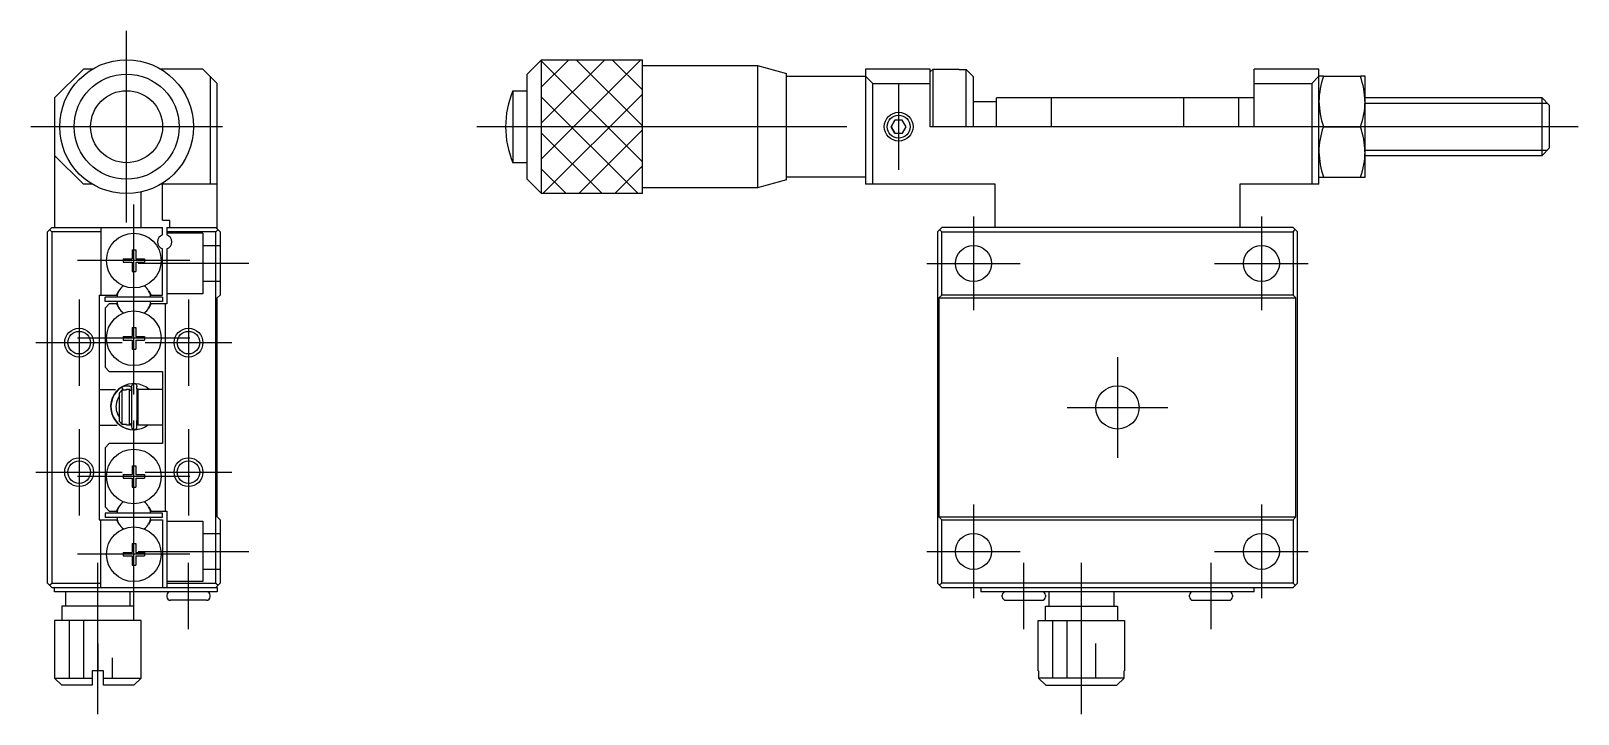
# Model space of a CAD drawing. Extents: x -67 to 170, y -46 to 52.
# Drawn here: x 62.3 to 169.8, y -21.3 to 26.2 of the extents above; entities that cross this region are included whole.
import ezdxf

# ---------------------------------------------------------------- set-up
doc = ezdxf.new("R2010")
doc.units = 0
doc.linetypes.add('CENTER', pattern=[50.8, 31.75, -6.35, 6.35, -6.35])
doc.linetypes.add('DASHED', pattern=[19.05, 12.7, -6.35])
doc.layers.get('0').update_dxf_attribs({"linetype": 'CONTINUOUS'})
doc.layers.add('CENTER', color=1, linetype='CENTER')

msp = doc.modelspace()

# ---------------------------------------------------------------- linework, layer by layer
at = {"color": 7, "linetype": 'CONTINUOUS'}
for p, q in [((96.82, 23.15), (97.82, 24.15)), ((97.82, 17.27), (104.7, 24.15)), ((97.82, 14.85), (97.82, 24.15)), ((97.82, 24.15), (104.82, 24.15)), ((97.82, 19.77), (102.2, 24.15)), ((97.82, 22.27), (99.7, 24.15)), ((97.82, 24.06), (104.82, 17.06)), ((100.22, 24.15), (104.82, 19.56)), ((102.72, 24.15), (104.82, 22.06)), ((104.82, 14.85), (104.82, 24.15)), ((104.82, 23.75), (112.82, 23.75)), ((112.82, 23.75), (114.82, 23.2)), ((112.82, 23.75), (112.82, 15.25)), ((63.99, 21.5), (65.99, 23.5)), ((66.62, 23.5), (65.99, 23.5)), ((74.29, 23.5), (71.37, 23.5)), ((74.29, 23.5), (75.29, 22.5)), ((74.79, 23), (74.79, 15.5)), ((96.82, 15.85), (96.82, 23.15)), ((114.82, 15.8), (114.82, 23.2)), ((114.82, 23), (120.32, 23)), ((124.82, 23.5), (120.32, 23.5)), ((120.32, 23.5), (120.32, 15.5)), ((120.82, 22.5), (120.32, 23)), ((124.82, 19.5), (124.82, 23.5)), ((124.82, 23.3), (125.02, 23.5)), ((125.02, 19.5), (125.02, 23.5)), ((125.02, 23.5), (126.82, 23.5)), ((126.82, 23.5), (126.82, 23.47)), ((126.82, 23.47), (127.32, 23.47)), ((127.32, 19.5), (127.32, 23.47)), ((127.32, 23.47), (127.82, 22.96)), ((127.82, 19.5), (127.82, 22.96)), ((147.32, 19.5), (147.32, 23.5)), ((151.82, 23.5), (147.32, 23.5)), ((151.82, 23), (151.32, 22.5)), ((151.82, 15.5), (151.82, 23.5)), ((152.13, 23), (151.82, 23)), ((152.13, 23), (154.7, 23)), ((155.02, 23), (154.7, 23)), ((155.02, 16), (155.02, 23)), ((63.99, 21.5), (63.99, 12.5)), ((75.29, 12.4), (75.29, 22.5)), ((95.82, 22), (95.82, 17)), ((95.82, 22), (96.82, 22)), ((97.82, 21.56), (104.52, 14.85)), ((97.9, 14.85), (104.82, 21.77)), ((120.82, 22.5), (124.82, 22.5)), ((120.82, 15.5), (120.82, 22.5)), ((147.32, 21.5), (129.42, 21.5)), ((129.42, 19.5), (129.42, 21.5)), ((133.22, 21.5), (133.22, 19.5)), ((142.42, 19.5), (142.42, 21.5)), ((146.22, 21.5), (146.22, 19.5)), ((147.32, 22.5), (151.32, 22.5)), ((151.32, 22.5), (151.32, 15.5)), ((167.32, 21.5), (155.02, 21.5)), ((167.82, 21), (167.32, 21.5)), ((167.32, 17.5), (167.32, 21.5)), ((127.82, 21.25), (129.42, 21.25)), ((167.82, 21), (167.82, 18)), ((122.35, 19.95), (122.1, 19.5)), ((122.1, 19.5), (122.35, 19.95)), ((122.1, 19.5), (122.36, 19.05)), ((122.36, 19.05), (122.1, 19.5)), ((122.87, 19.95), (122.35, 19.95)), ((123.14, 19.5), (122.87, 19.95)), ((122.88, 19.05), (123.14, 19.5)), ((147.32, 19.5), (124.82, 19.5)), ((152.13, 19.5), (154.7, 19.5)), ((97.82, 19.06), (102.02, 14.85)), ((100.4, 14.85), (104.82, 19.27)), ((122.36, 19.05), (122.88, 19.05)), ((65.99, 15.5), (63.99, 17.5)), ((155.02, 17.5), (167.32, 17.5)), ((167.82, 18), (167.32, 17.5)), ((96.82, 17), (95.82, 17)), ((97.82, 16.56), (99.52, 14.85)), ((102.9, 14.85), (104.82, 16.77)), ((66.62, 15.5), (65.99, 15.5)), ((75.29, 15.5), (71.37, 15.5)), ((71.49, 13), (71.49, 15.5)), ((97.82, 14.85), (96.82, 15.85)), ((112.82, 15.25), (104.82, 15.25)), ((114.82, 15.8), (112.82, 15.25)), ((120.32, 16), (114.82, 16)), ((129.32, 15.5), (120.32, 15.5)), ((129.32, 12.5), (129.32, 15.5)), ((146.32, 15.5), (146.32, 12.5)), ((151.82, 15.5), (146.32, 15.5)), ((151.82, 16), (152.13, 16)), ((152.13, 16), (154.7, 16)), ((154.7, 16), (155.02, 16)), ((69.99, 12.5), (69.99, 14.96)), ((104.82, 14.85), (97.82, 14.85)), ((71.49, 13), (71.99, 13)), ((71.99, 12.5), (71.99, 13)), ((63.49, 12.2), (63.79, 12.5)), ((63.49, -12.2), (63.49, 12.2)), ((63.79, 12.2), (63.64, 12.35)), ((63.79, 12.5), (71.49, 12.5)), ((67.19, 12.2), (63.79, 12.2)), ((63.79, 12.2), (63.79, -12.2)), ((67.19, 12.5), (67.19, 12.2)), ((67.19, 12.2), (67.19, 7.8)), ((71.49, 11.98), (71.49, 12.5)), ((71.79, 12.5), (75.19, 12.5)), ((71.79, 12.5), (71.79, 11.98)), ((75.19, 12.2), (71.79, 12.2)), ((75.49, 12.2), (75.19, 12.5)), ((75.34, 12.35), (75.19, 12.2)), ((75.19, -12.2), (75.19, 12.2)), ((75.49, 12.2), (75.49, 7.8)), ((125.32, 12.2), (125.62, 12.5)), ((125.32, 12.2), (125.32, -12.2)), ((125.47, 12.35), (125.62, 12.2)), ((150.02, 12.5), (125.62, 12.5)), ((125.62, 12.2), (150.02, 12.2)), ((125.62, 7.8), (125.62, 12.2)), ((150.02, 12.5), (150.32, 12.2)), ((150.02, 12.2), (150.17, 12.35)), ((150.02, 12.2), (150.02, 7.8)), ((150.32, -12.2), (150.32, 12.2)), ((69.37, 10.95), (69.62, 10.95)), ((69.37, 10.95), (69.37, 10.33)), ((69.62, 10.95), (69.62, 10.33)), ((71.49, 7.8), (71.49, 11.02)), ((71.79, 11.02), (71.79, 7.2)), ((68.74, 10.33), (69.37, 10.33)), ((68.74, 10.33), (68.74, 10.08)), ((68.74, 10.08), (69.37, 10.08)), ((69.37, 10.08), (69.37, 9.45)), ((69.62, 10.33), (70.24, 10.33)), ((69.62, 10.08), (69.62, 9.45)), ((69.62, 10.08), (70.24, 10.08)), ((70.24, 10.33), (70.24, 10.08)), ((69.37, 9.45), (69.62, 9.45)), ((67.09, 7.8), (67.09, -7.8)), ((67.09, 7.8), (68.29, 7.8)), ((71.49, 7.65), (67.49, 7.65)), ((67.49, 7.35), (67.49, 7.65)), ((68.29, 7.8), (68.46, 8.1)), ((70.53, 8.1), (70.7, 7.8)), ((70.7, 7.8), (71.49, 7.8)), ((71.49, 7.65), (71.49, 7.35)), ((75.29, 7.6), (75.49, 7.8)), ((75.29, -7.6), (75.29, 7.6)), ((125.62, 7.8), (125.42, 7.6)), ((125.42, 7.6), (150.22, 7.6)), ((125.42, 7.6), (125.42, -7.6)), ((150.02, 7.8), (125.62, 7.8)), ((150.22, 7.6), (150.02, 7.8)), ((150.22, -7.6), (150.22, 7.6)), ((71.49, 7.35), (67.49, 7.35)), ((67.79, 7.2), (67.49, 6.9)), ((67.49, 6.9), (67.49, 2.8)), ((68.29, 7.2), (67.79, 7.2)), ((68.31, 7.35), (68.24, 7.35)), ((68.31, 7.35), (68.24, 7.35)), ((68.29, 7.2), (68.46, 6.9)), ((70.53, 6.9), (70.7, 7.2)), ((70.74, 7.35), (70.68, 7.35)), ((70.74, 7.35), (70.68, 7.35)), ((70.74, 7.35), (70.68, 7.35)), ((70.74, 7.35), (70.68, 7.35)), ((70.74, 7.35), (70.68, 7.35)), ((70.74, 7.35), (70.68, 7.35)), ((70.74, 7.35), (70.68, 7.35)), ((70.74, 7.35), (70.68, 7.35)), ((70.74, 7.35), (70.68, 7.35)), ((70.74, 7.35), (70.68, 7.35)), ((70.74, 7.35), (70.68, 7.35)), ((70.74, 7.35), (70.68, 7.35)), ((70.74, 7.35), (70.68, 7.35)), ((71.79, 7.2), (70.7, 7.2)), ((71.69, -7.2), (71.69, 7.2)), ((69.37, 5.55), (69.37, 4.93)), ((69.37, 5.55), (69.62, 5.55)), ((69.62, 5.55), (69.62, 4.93)), ((68.74, 4.93), (69.37, 4.93)), ((68.74, 4.93), (68.74, 4.68)), ((68.74, 4.68), (69.37, 4.68)), ((69.37, 4.68), (69.37, 4.05)), ((69.62, 4.93), (70.24, 4.93)), ((69.62, 4.68), (69.62, 4.05)), ((69.62, 4.68), (70.24, 4.68)), ((70.24, 4.93), (70.24, 4.68)), ((69.37, 4.05), (69.62, 4.05)), ((67.49, 2.8), (67.79, 2.5)), ((67.79, 2.5), (71.49, 2.5)), ((71.49, 2.5), (71.49, -2.5)), ((67.09, 1.25), (68.21, 1.25)), ((68.49, 1.01), (68.69, 1.22)), ((68.64, 1.4), (68.67, 1.42)), ((68.64, 1.4), (68.64, 1.4)), ((68.64, 1.39), (68.64, 1.4)), ((68.64, 1.4), (68.64, 1.4)), ((68.64, 1.4), (68.64, 1.4)), ((68.64, 1.4), (68.64, 1.4)), ((68.64, 1.39), (68.72, 1.24)), ((68.65, 1.39), (68.64, 1.39)), ((68.65, 1.38), (68.65, 1.39)), ((68.65, 1.39), (68.65, 1.39)), ((68.65, 1.39), (68.65, 1.39)), ((68.65, 1.37), (68.65, 1.38)), ((68.65, 1.38), (68.65, 1.38)), ((68.66, 1.36), (68.65, 1.37)), ((68.67, 1.35), (68.66, 1.36)), ((68.66, 1.36), (68.66, 1.36)), ((68.67, 1.42), (68.7, 1.43)), ((68.67, 1.34), (68.67, 1.35)), ((68.68, 1.33), (68.67, 1.34)), ((68.68, 1.32), (68.68, 1.33)), ((68.69, 1.31), (68.68, 1.32)), ((68.7, 1.3), (68.69, 1.31)), ((68.69, 1.31), (68.69, 1.31)), ((68.69, 1.22), (68.99, 1.22)), ((68.69, -1.18), (68.69, 1.22)), ((68.7, 1.43), (68.73, 1.45)), ((68.7, 1.29), (68.7, 1.3)), ((68.71, 1.27), (68.7, 1.29)), ((68.72, 1.26), (68.71, 1.27)), ((68.72, 1.25), (68.72, 1.26)), ((68.73, 1.24), (68.72, 1.25)), ((68.72, 1.24), (68.73, 1.22)), ((68.73, 1.45), (68.76, 1.46)), ((68.74, 1.22), (68.73, 1.24)), ((68.76, 1.46), (68.79, 1.47)), ((68.79, 1.47), (68.83, 1.48)), ((68.83, 1.48), (68.86, 1.49)), ((68.86, 1.49), (68.89, 1.5)), ((68.89, 1.5), (68.92, 1.5)), ((68.92, 1.5), (68.96, 1.5)), ((68.96, 1.5), (68.99, 1.5)), ((68.99, 1.5), (69.02, 1.5)), ((68.99, 1.22), (68.99, 1.27)), ((68.99, 1.27), (69.19, 1.27)), ((69.02, 1.5), (69.06, 1.5)), ((69.06, 1.5), (69.09, 1.5)), ((69.09, 1.5), (69.12, 1.49)), ((69.12, 1.49), (69.16, 1.49)), ((69.16, 1.49), (69.19, 1.48)), ((69.19, 1.48), (69.22, 1.47)), ((69.19, 1.27), (69.37, 1.1)), ((69.19, -1.23), (69.19, 1.27)), ((69.22, 1.47), (69.25, 1.46)), ((69.25, 1.46), (69.28, 1.44)), ((69.28, 1.44), (69.31, 1.43)), ((69.31, 1.43), (69.34, 1.41)), ((69.34, 1.41), (69.36, 1.51)), ((69.34, 1.41), (69.34, 1.41)), ((69.34, 1.28), (69.34, 1.41)), ((69.34, 1.28), (69.34, 1.27)), ((69.34, 1.27), (69.34, 1.26)), ((69.34, 1.26), (69.34, 1.25)), ((69.34, 1.25), (69.35, 1.24)), ((69.35, 1.24), (69.35, 1.23)), ((69.35, 1.23), (69.35, 1.22)), ((69.35, 1.22), (69.36, 1.21)), ((69.36, 1.51), (69.41, 1.6)), ((69.36, -1.34), (69.36, 1.44)), ((69.36, 1.21), (69.37, 1.2)), ((69.41, 1.6), (69.5, 1.65)), ((69.5, 1.65), (69.6, 1.63)), ((69.6, 1.63), (69.68, 1.57)), ((69.68, 1.57), (69.71, 1.46)), ((69.79, 1.26), (69.72, 1.28)), ((69.72, 1.19), (69.79, 1.27)), ((69.72, 1.2), (69.72, 1.2)), ((69.79, 1.27), (71.49, 1.27)), ((69.79, -1.23), (69.79, 1.27)), ((68.49, -0.97), (68.49, 1.01)), ((68.3, -0.3), (68.35, -0.44)), ((68.35, -0.44), (68.41, -0.57)), ((68.41, -0.57), (68.47, -0.66)), ((68.47, -0.66), (68.49, -0.7)), ((68.69, -1.18), (68.49, -0.97)), ((69.37, -1.06), (69.19, -1.23)), ((68.33, -1.25), (67.09, -1.25)), ((68.99, -1.18), (68.69, -1.18)), ((68.99, -1.23), (68.99, -1.18)), ((69.19, -1.23), (68.99, -1.23)), ((69.25, -1.18), (69.34, -1.19)), ((69.3, -1.13), (69.26, -1.18)), ((69.34, -1.11), (69.34, -1.09)), ((69.34, -1.23), (69.34, -1.11)), ((69.35, -1.34), (69.34, -1.23)), ((69.37, -1.45), (69.35, -1.34)), ((69.44, -1.53), (69.37, -1.45)), ((69.54, -1.55), (69.44, -1.53)), ((69.63, -1.51), (69.54, -1.55)), ((69.7, -1.43), (69.63, -1.51)), ((69.79, -1.23), (69.72, -1.15)), ((69.72, -1.18), (69.74, -1.18)), ((71.49, -1.23), (69.79, -1.23)), ((67.79, -2.5), (67.49, -2.8)), ((67.49, -2.8), (67.49, -6.9)), ((71.49, -2.5), (67.79, -2.5)), ((69.37, -4.05), (69.62, -4.05)), ((69.37, -4.05), (69.37, -4.67)), ((69.62, -4.05), (69.62, -4.67)), ((68.74, -4.67), (69.37, -4.67)), ((68.74, -4.67), (68.74, -4.92)), ((68.74, -4.92), (69.37, -4.92)), ((69.37, -4.92), (69.37, -5.55)), ((69.62, -4.67), (70.24, -4.67)), ((69.62, -4.92), (69.62, -5.55)), ((69.62, -4.92), (70.24, -4.92)), ((70.24, -4.67), (70.24, -4.92)), ((69.37, -5.55), (69.62, -5.55)), ((67.49, -6.9), (67.79, -7.2)), ((71.49, -7.35), (67.49, -7.35)), ((67.49, -7.35), (67.49, -7.65)), ((67.79, -7.2), (68.29, -7.2)), ((68.31, -7.35), (68.24, -7.35)), ((68.31, -7.35), (68.24, -7.35)), ((68.29, -7.2), (68.46, -6.9)), ((70.53, -6.9), (70.7, -7.2)), ((70.74, -7.35), (70.68, -7.35)), ((70.74, -7.35), (70.68, -7.35)), ((70.74, -7.35), (70.68, -7.35)), ((70.74, -7.35), (70.68, -7.35)), ((70.74, -7.35), (70.68, -7.35)), ((70.74, -7.35), (70.68, -7.35)), ((70.74, -7.35), (70.68, -7.35)), ((70.74, -7.35), (70.68, -7.35)), ((70.74, -7.35), (70.68, -7.35)), ((70.74, -7.35), (70.68, -7.35)), ((70.74, -7.35), (70.68, -7.35)), ((70.74, -7.35), (70.68, -7.35)), ((70.74, -7.35), (70.68, -7.35)), ((70.7, -7.2), (71.69, -7.2)), ((71.49, -7.65), (71.49, -7.35)), ((71.69, -7.2), (71.79, -7.2)), ((71.79, -7.2), (71.79, -12.5)), ((67.09, -7.8), (68.29, -7.8)), ((67.19, -12.5), (67.19, -7.8)), ((71.49, -7.65), (67.49, -7.65)), ((68.29, -7.8), (68.46, -8.1)), ((70.53, -8.1), (70.7, -7.8)), ((70.7, -7.8), (71.49, -7.8)), ((71.49, -7.8), (71.49, -12.5)), ((75.49, -7.8), (75.29, -7.6)), ((75.49, -7.8), (75.49, -12.2)), ((125.42, -7.6), (150.22, -7.6)), ((125.42, -7.6), (125.62, -7.8)), ((125.62, -7.8), (150.02, -7.8)), ((125.62, -12.2), (125.62, -7.8)), ((150.02, -7.8), (150.22, -7.6)), ((150.02, -7.8), (150.02, -12.2)), ((69.37, -9.45), (69.62, -9.45)), ((69.37, -9.45), (69.37, -10.07)), ((69.62, -9.45), (69.62, -10.07)), ((68.74, -10.07), (69.37, -10.07)), ((68.74, -10.07), (68.74, -10.32)), ((68.74, -10.32), (69.37, -10.32)), ((69.37, -10.32), (69.37, -10.95)), ((69.62, -10.07), (70.24, -10.07)), ((69.62, -10.32), (69.62, -10.95)), ((69.62, -10.32), (70.24, -10.32)), ((70.24, -10.07), (70.24, -10.32)), ((69.37, -10.95), (69.62, -10.95)), ((63.79, -12.5), (63.49, -12.2)), ((63.64, -12.35), (63.79, -12.2)), ((63.79, -12.2), (67.19, -12.2)), ((63.79, -12.5), (75.29, -12.5)), ((63.99, -12.8), (63.99, -12.5)), ((75.29, -12.8), (63.99, -12.8)), ((64.74, -12.8), (64.74, -13.8)), ((69.24, -13.8), (69.24, -12.8)), ((71.79, -12.2), (75.19, -12.2)), ((75.19, -12.2), (75.34, -12.35)), ((75.19, -12.5), (75.49, -12.2)), ((75.29, -12.5), (75.29, -12.8)), ((125.62, -12.5), (125.32, -12.2)), ((125.62, -12.2), (125.47, -12.35)), ((150.02, -12.2), (125.62, -12.2)), ((125.62, -12.5), (150.02, -12.5)), ((128.32, -12.5), (128.32, -12.8)), ((147.32, -12.8), (128.32, -12.8)), ((133.07, -13.8), (133.07, -12.8)), ((137.57, -12.8), (137.57, -13.8)), ((147.32, -12.8), (147.32, -12.5)), ((150.17, -12.35), (150.02, -12.2)), ((150.32, -12.2), (150.02, -12.5)), ((69.49, -13.8), (64.49, -13.8)), ((64.49, -13.8), (64.49, -14.8)), ((69.49, -14.8), (69.49, -13.8)), ((71.79, -13.05), (71.79, -13.15)), ((74.54, -13.4), (72.04, -13.4)), ((74.79, -13.15), (74.79, -13.05)), ((129.82, -13.15), (129.82, -13.05)), ((130.07, -13.4), (132.57, -13.4)), ((132.82, -13.05), (132.82, -13.15)), ((132.82, -13.8), (137.82, -13.8)), ((132.82, -14.8), (132.82, -13.8)), ((137.82, -13.8), (137.82, -14.8)), ((142.82, -13.15), (142.82, -13.05)), ((143.07, -13.4), (145.57, -13.4)), ((145.82, -13.05), (145.82, -13.15)), ((69.99, -14.8), (63.99, -14.8)), ((63.99, -14.8), (63.99, -18.8)), ((64.99, -14.8), (64.99, -18.8)), ((65.99, -14.8), (65.99, -18.8)), ((69.99, -18.8), (69.99, -14.8)), ((132.32, -18.3), (132.32, -14.8)), ((132.32, -14.8), (138.32, -14.8)), ((133.32, -18.8), (133.32, -14.8)), ((134.32, -18.8), (134.32, -14.8)), ((138.32, -14.8), (138.32, -18.3)), ((135.32, -18.8), (135.32, -15.4)), ((66.99, -16.4), (66.99, -18.3)), ((136.32, -18.8), (136.32, -16.4)), ((67.99, -17.4), (67.99, -18.8)), ((63.99, -18.8), (66.59, -18.8)), ((63.99, -18.8), (64.49, -19.3)), ((66.59, -19.3), (64.49, -19.3)), ((67.39, -18.3), (66.59, -18.3)), ((66.59, -18.3), (66.59, -19.3)), ((67.39, -19.3), (67.39, -18.3)), ((67.39, -18.8), (69.99, -18.8)), ((69.49, -19.3), (67.39, -19.3)), ((69.49, -19.3), (69.99, -18.8)), ((132.32, -18.3), (132.34, -18.3)), ((132.32, -18.3), (132.34, -18.3)), ((132.34, -18.3), (132.34, -18.8)), ((138.29, -18.8), (132.34, -18.8)), ((132.34, -18.8), (132.85, -19.3)), ((132.85, -19.3), (137.78, -19.3)), ((132.85, -19.3), (137.78, -19.3)), ((137.78, -19.3), (138.29, -18.8)), ((138.29, -18.3), (138.32, -18.3)), ((138.29, -18.8), (138.29, -18.3)), ((138.29, -18.3), (138.32, -18.3))]:
    msp.add_line(p, q, dxfattribs=at)
at = {"color": 3, "linetype": 'CONTINUOUS'}
for p, q in [((167.7, 21.12), (155.02, 21.12)), ((155.02, 17.88), (167.7, 17.88))]:
    msp.add_line(p, q, dxfattribs=at)
at = {"color": 3, "linetype": 'DASHED'}
for p, q in [((74.29, 12.1), (71.79, 12.1)), ((74.29, 12.1), (74.29, 7.9)), ((74.29, 11.25), (75.49, 11.25)), ((75.49, 8.75), (74.29, 8.75)), ((74.29, 7.9), (71.79, 7.9)), ((71.79, -7.9), (74.29, -7.9)), ((74.29, -7.9), (74.29, -12.1)), ((74.29, -8.75), (75.49, -8.75)), ((75.49, -11.25), (74.29, -11.25)), ((74.29, -12.1), (71.79, -12.1))]:
    msp.add_line(p, q, dxfattribs=at)
at = {"color": 7, "linetype": 'CONTINUOUS'}
for centre, radius in [((68.99, 19.5), 4.65), ((68.99, 19.5), 3.65), ((68.99, 19.5), 2.5), ((122.62, 19.5), 1), ((122.62, 19.5), 0.8), ((69.49, 10.2), 1.9), ((127.82, 10), 1.25), ((147.82, 10), 1.25), ((69.49, 4.8), 1.9), ((65.69, 4.5), 0.783), ((73.29, 4.5), 0.783), ((137.82, 0), 1.5), ((69.49, -4.8), 1.9), ((65.69, -4.5), 0.783), ((73.29, -4.5), 0.783), ((69.49, -10.2), 1.9), ((127.82, -10), 1.25), ((147.82, -10), 1.25)]:
    msp.add_circle(centre, radius, dxfattribs=at)
at = {"color": 3, "linetype": 'CONTINUOUS'}
for centre in [(65.69, 4.5), (73.29, 4.5), (65.69, -4.5), (73.29, -4.5)]:
    msp.add_circle(centre, 1, dxfattribs=at)
at = {"color": 7, "linetype": 'CONTINUOUS'}
for centre, radius, start, end in [((157.17, 21.2), 5.35, 160.3172, 179.4267), ((149.53, 21.17), 5.48, 0.8013, 19.4549), ((101.82, 19.5), 6.5, 157.3801, 180), ((157.3, 21.33), 5.48, 180.7999, 199.4562), ((149.63, 21.31), 5.39, 340.3773, 359.3665), ((101.82, 19.5), 6.5, 180, 202.6199), ((157.2, 17.69), 5.39, 160.3766, 179.3673), ((149.53, 17.67), 5.48, 0.7996, 19.4566), ((157.3, 17.83), 5.48, 180.8013, 199.4549), ((149.74, 17.79), 5.28, 340.1713, 359.5725), ((71.64, 11.5), 0.5, 107.4576, 252.5424), ((71.64, 11.5), 0.5, 287.4576, 72.5424), ((69.49, 7.5), 1.19, 127.543, 172.7616), ((69.49, 7.5), 1.19, 7.2384, 52.457), ((69.49, 7.5), 1.19, 187.2384, 232.457), ((69.49, 7.5), 1.19, 307.543, 352.7616), ((69.48, 0.05), 1.6, 121.6298, 269.4632), ((69.5, 0.05), 1.6, 122.2915, 270.3883), ((69.49, 0.04), 1.61, 49.8793, 121.6431), ((29.72, 0.18), 40.01, 357.6971, 1.832), ((69.49, 0.05), 1.24, 174.145, 196.1866), ((69.5, 0.05), 1.25, 143.4706, 174.2359), ((69.49, 0.05), 1.6, 272.0776, 306.8478), ((69.49, -7.5), 1.19, 127.543, 172.7616), ((69.49, -7.5), 1.19, 7.2384, 52.457), ((69.49, -7.5), 1.19, 187.2384, 232.457), ((69.49, -7.5), 1.19, 307.543, 352.7616), ((72.04, -13.05), 0.25, 90, 180), ((74.54, -13.05), 0.25, 0, 90), ((130.07, -13.05), 0.25, 90, 180), ((132.57, -13.05), 0.25, 0, 90), ((143.07, -13.05), 0.25, 90, 180), ((145.57, -13.05), 0.25, 0, 90), ((72.04, -13.15), 0.25, 180, 270), ((74.54, -13.15), 0.25, 270, 0), ((130.07, -13.15), 0.25, 180, 270), ((132.57, -13.15), 0.25, 270, 0), ((143.07, -13.15), 0.25, 180, 270), ((145.57, -13.15), 0.25, 270, 0)]:
    msp.add_arc(centre, radius, start, end, dxfattribs=at)
at = {"layer": 'CENTER', "color": 1, "linetype": 'CENTER'}
for p, q in [((68.99, 12.85), (68.99, 26.15)), ((122.62, 22.5), (122.62, 16.5)), ((75.64, 19.5), (62.34, 19.5)), ((169.82, 19.5), (93.32, 19.5)), ((69.49, 0.9), (69.49, 14.1)), ((127.82, 13.25), (127.82, 6.75)), ((147.82, 13.25), (147.82, 6.75)), ((73.39, 10.2), (65.59, 10.2)), ((77.49, 10), (69.79, 10)), ((124.57, 10), (131.07, 10)), ((144.57, 10), (151.07, 10)), ((65.69, 7.5), (65.69, 1.5)), ((73.29, 7.5), (73.29, 1.5)), ((62.69, 4.5), (68.69, 4.5)), ((73.39, 4.8), (65.59, 4.8)), ((70.29, 4.5), (76.29, 4.5)), ((137.82, 3.5), (137.82, -3.5)), ((134.32, 0), (141.32, 0)), ((69.49, -14.1), (69.49, -0.9)), ((65.69, -1.5), (65.69, -7.5)), ((73.29, -1.5), (73.29, -7.5)), ((62.69, -4.5), (68.69, -4.5)), ((73.39, -4.8), (65.59, -4.8)), ((70.29, -4.5), (76.29, -4.5)), ((127.82, -6.75), (127.82, -13.25)), ((147.82, -6.75), (147.82, -13.25)), ((73.39, -10.2), (65.59, -10.2)), ((69.79, -10), (77.49, -10)), ((124.57, -10), (131.07, -10)), ((144.57, -10), (151.07, -10)), ((66.99, -21.3), (66.99, -10.8)), ((73.29, -15.4), (73.29, -10.8)), ((131.32, -15.4), (131.32, -10.8)), ((135.32, -21.3), (135.32, -10.8)), ((144.32, -15.4), (144.32, -10.8))]:
    msp.add_line(p, q, dxfattribs=at)

doc.saveas('drawing.dxf')
